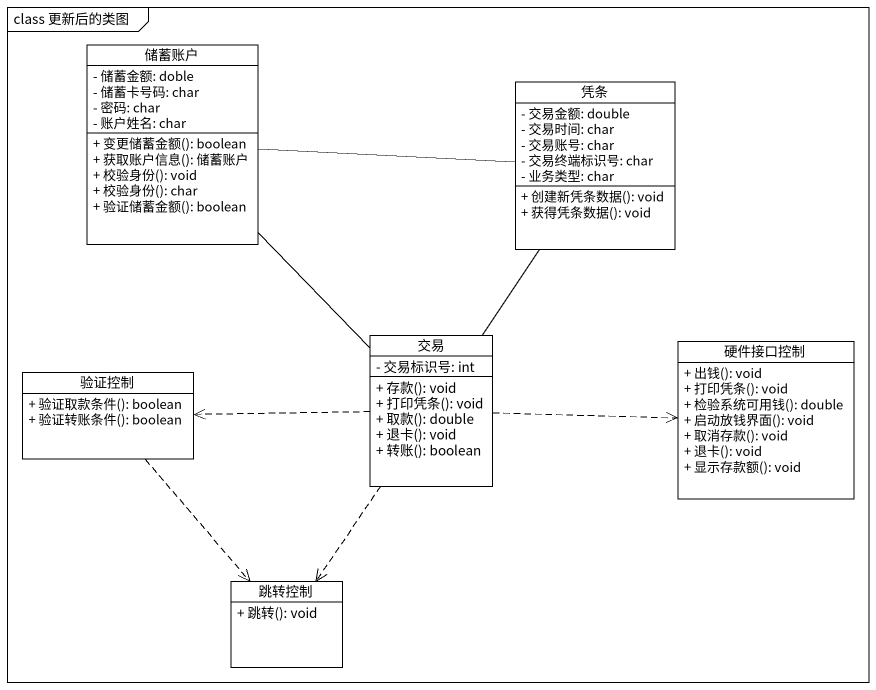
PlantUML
@startuml
mainframe class 更新后的类图
hide circle
hide empty members
skinparam classAttributeIconSize 0
class 储蓄账户 {
  - 储蓄金额: doble
  - 储蓄卡号码: char
  - 密码: char
  - 账户姓名: char
  + 变更储蓄金额(): boolean
  + 获取账户信息(): 储蓄账户
  + 校验身份(): void
  + 校验身份(): char
  + 验证储蓄金额(): boolean
}
class 凭条 {
  - 交易金额: double
  - 交易时间: char
  - 交易账号: char
  - 交易终端标识号: char
  - 业务类型: char
  + 创建新凭条数据(): void
  + 获得凭条数据(): void
}
class 交易 {
  - 交易标识号: int
  + 存款(): void
  + 打印凭条(): void
  + 取款(): double
  + 退卡(): void
  + 转账(): boolean
}
class 硬件接口控制 {
  + 出钱(): void
  + 打印凭条(): void
  + 检验系统可用钱(): double
  + 启动放钱界面(): void
  + 取消存款(): void
  + 退卡(): void
  + 显示存款额(): void
}
class 验证控制 {
  + 验证取款条件(): boolean
  + 验证转账条件(): boolean
}
class 跳转控制 {
  + 跳转(): void
}
储蓄账户 -right- 凭条
储蓄账户 -- 交易
凭条 -- 交易
交易 .right.> 硬件接口控制
交易 .left.> 验证控制
交易 ..> 跳转控制
验证控制 ..> 跳转控制
@enduml
